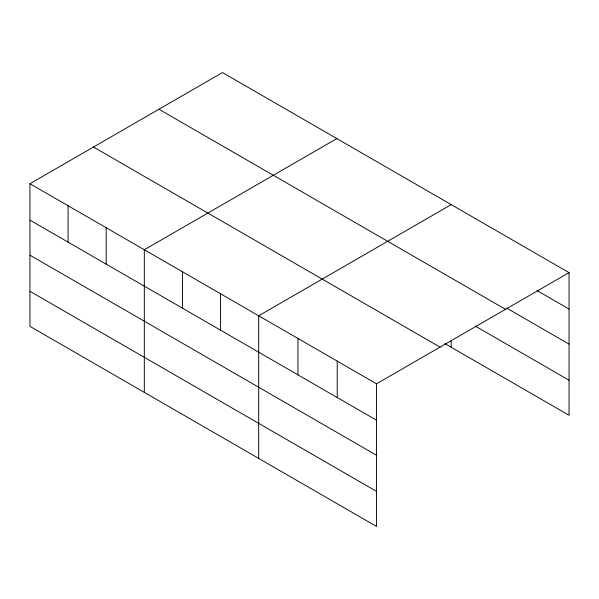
<?xml version="1.0" encoding="UTF-8"?>
<svg xmlns="http://www.w3.org/2000/svg" width="599" height="599" viewBox="0 0 599 599"><rect width="100%" height="100%" fill="white"/><g stroke="black" fill="none" stroke-linecap="round" stroke-linejoin="round"><path stroke-width="0.9" d="M29.95 183.721L376.516 383.809L376.516 526.439L29.95 326.35L29.95 183.721L222.484 72.561L569.05 272.65L569.05 415.279L444.862 343.579M336.855 138.594L144.314 249.753L144.314 392.375M451.219 204.618L258.686 315.778L258.686 458.407M376.516 383.809L569.05 272.65M536.989 290.545L569.05 309.054M506.529 308.013L569.05 344.111M158.952 109.25L505.511 309.331M475.269 326.081L569.05 380.223M93.489 147.04L440.048 347.128M29.95 220.125L376.516 420.213M29.95 255.181L376.516 455.27M29.95 291.294L376.516 491.382M451.219 340.786L451.219 347.248M337.237 361.137L337.237 397.541M297.958 338.457L297.958 374.862M220.559 293.772L220.559 330.176M182.44 271.759L182.44 308.163M106.195 227.74L106.195 264.144M68.069 205.734L68.069 242.138"/></g></svg>
